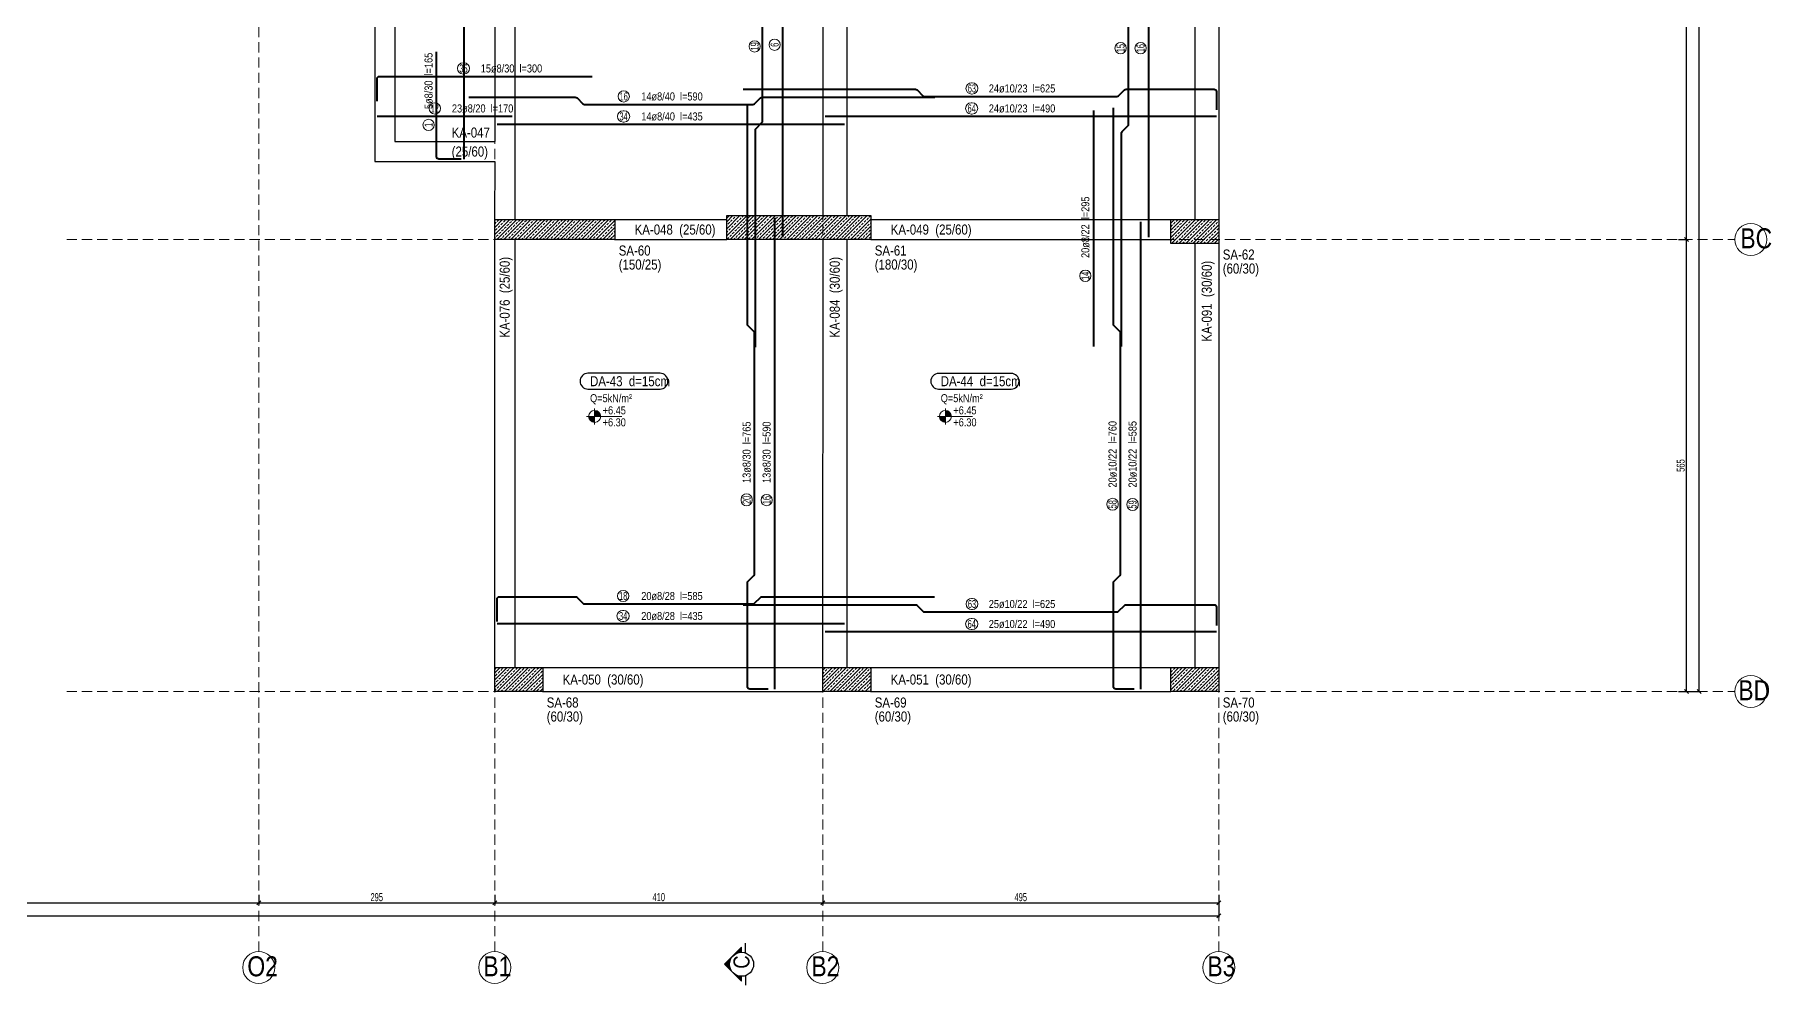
# Model space of a CAD drawing. Header units: millimetres. Extents: x 2223 to 6966, y 588 to 5587.
# Drawn here: x 4788 to 6958, y 588 to 1776 of the extents above; entities that cross this region are included whole.
import ezdxf
from ezdxf.enums import TextEntityAlignment as Align

# ---------------------------------------------------------------- set-up
doc = ezdxf.new("R2010")
doc.units = ezdxf.units.MM
doc.linetypes.add('DASHED', pattern=[19.05, 12.7, -6.35])
for name, color, linetype, lineweight in [('AKS BALONU (BEYKENT)', 7, 'Continuous', 20), ('AKS CIZGISI (BEYKENT)', 252, 'DASHED', 20), ('AKS NO (BEYKENT)', 3, 'Continuous', 20), ('AKS OLCU (BEYKENT)', 200, 'Continuous', 20), ('DONATI (BEYKENT)', 4, 'Continuous', 40), ('DONATI YAZISI (BEYKENT)', 3, 'Continuous', 20), ('DOSEME ISMI (BEYKENT)', 9, 'Continuous', 20), ('DOSEME PAFTA (BEYKENT)', 3, 'Continuous', 20), ('KESIT (BEYKENT)', 151, 'Continuous', 25), ('KESIT ISMI (BEYKENT)', 6, 'Continuous', 20), ('KIRIS (BEYKENT)', 2, 'Continuous', 30), ('KIRIS ISMI (BEYKENT)', 40, 'Continuous', 20), ('KOLON (BEYKENT)', 3, 'Continuous', 30), ('KOLON ISMI (BEYKENT)', 91, 'Continuous', 20), ('KOT CIZGI (BEYKENT)', 120, 'Continuous', 20), ('KOT YAZI (BEYKENT)', 7, 'Continuous', 20), ('POZ BALON (BEYKENT)', 14, 'Continuous', 20), ('POZ NO (BEYKENT)', 2, 'Continuous', 20), ('TARAMA (BEYKENT)', 252, 'Continuous', 20), ('YAZI (BEYKENT)', 140, 'Continuous', 20)]:
    doc.layers.add(name, color=color, linetype=linetype, lineweight=lineweight)
doc.styles.add('DSMOLC-50', font='Bahnschrift Light Condensed', dxfattribs={"width": 0.75, "height": 10})
doc.styles.add('KOT (BEYKENT)', font='')
doc.styles.add('YAZI (BEYKENT)', font='')
doc.styles.get('KOT (BEYKENT)').set_extended_font_data('Bahnschrift Light Condensed')
doc.styles.get('YAZI (BEYKENT)').set_extended_font_data('Bahnschrift Light Condensed')
doc.dimstyles.new('DSMOLC-50', dxfattribs={"dimtxt": 10, "dimasz": 5, "dimexe": 2, "dimexo": 2, "dimgap": 2, "dimtad": 1, "dimdec": 1, "dimrnd": 0.5, "dimzin": 12, "dimdsep": 46, "dimtxsty": 'DSMOLC-50', "dimblk": 'OBLIQUE', "dimblk1": 'OBLIQUE', "dimblk2": 'OBLIQUE', "dimcen": 0, "dimclrt": 7, "dimadec": 0, "dimazin": 0, "dimtfac": 1, "dimtdec": 4, "dimtix": 1, "dimtmove": 2, "dimatfit": 3, "dimfxl": 1, "dimtzin": 0, "dimarcsym": 0})
pattern_1 = [(45, (1444.828, 798.8927), (-4.419417, 4.419417), []), (45, (1449.247, 798.8927), (-4.419417, 4.419417), [3.125, -1.5625])]

# ---------------------------------------------------------------- blocks, each defined once
blk = doc.blocks.new('_Oblique')
at = {"color": 0, "linetype": 'ByBlock', "lineweight": -2}
blk.add_line((-0.5, -0.5), (0.5, 0.5), dxfattribs=at)
blk = doc.blocks.new('*D103')
at = {"layer": 'AKS OLCU (BEYKENT)', "color": 0, "lineweight": -2, "transparency": 16777216}
for p, q in [((6842.4, 1519.8), (6854.4, 1519.8)), ((6852.4, 954.8), (6852.4, 1519.8)), ((6842.4, 954.8), (6854.4, 954.8))]:
    blk.add_line(p, q, dxfattribs=at)
at = {"layer": 'DEFPOINTS', "color": 0, "transparency": 16777216}
for p in [(6840.4, 1519.8), (6852.4, 1519.8), (6840.4, 954.8)]:
    blk.add_point(p, dxfattribs=at)
at = {"layer": 'AKS OLCU (BEYKENT)', "color": 0, "lineweight": -2, "transparency": 16777216, "xscale": 5, "yscale": 5, "zscale": 5}
for p, rotation in [((6852.4, 1519.8), 90), ((6852.4, 954.8), 270)]:
    blk.add_blockref('_Oblique', p, dxfattribs=dict(at, rotation=rotation))
at = {"layer": 'AKS OLCU (BEYKENT)', "color": 7, "transparency": 16777216, "insert": (6845.3, 1237.3), "char_height": 10, "attachment_point": 5, "rotation": 90, "style": 'DSMOLC-50'}
blk.add_mtext('565', dxfattribs=at)
blk = doc.blocks.new('*D104')
at = {"layer": 'AKS OLCU (BEYKENT)', "color": 0, "lineweight": -2, "transparency": 16777216}
for p, q in [((6842.4, 2089.8), (6854.4, 2089.8)), ((6852.4, 1519.8), (6852.4, 2089.8)), ((6842.4, 1519.8), (6854.4, 1519.8))]:
    blk.add_line(p, q, dxfattribs=at)
at = {"layer": 'DEFPOINTS', "color": 0, "transparency": 16777216}
for p in [(6840.4, 2089.8), (6852.4, 2089.8), (6840.4, 1519.8)]:
    blk.add_point(p, dxfattribs=at)
at = {"layer": 'AKS OLCU (BEYKENT)', "color": 0, "lineweight": -2, "transparency": 16777216, "xscale": 5, "yscale": 5, "zscale": 5}
for p, rotation in [((6852.4, 2089.8), 90), ((6852.4, 1519.8), 270)]:
    blk.add_blockref('_Oblique', p, dxfattribs=dict(at, rotation=rotation))
at = {"layer": 'AKS OLCU (BEYKENT)', "color": 7, "transparency": 16777216, "insert": (6845.3, 1804.8), "char_height": 10, "attachment_point": 5, "rotation": 90, "style": 'DSMOLC-50'}
blk.add_mtext('570', dxfattribs=at)
blk = doc.blocks.new('*D110')
at = {"layer": 'AKS OLCU (BEYKENT)', "color": 0, "lineweight": -2, "transparency": 16777216}
for p, q in [((6842.4, 4944.8), (6870.4, 4944.8)), ((6868.4, 954.8), (6868.4, 4944.8)), ((6842.4, 954.8), (6870.4, 954.8))]:
    blk.add_line(p, q, dxfattribs=at)
at = {"layer": 'DEFPOINTS', "color": 0, "transparency": 16777216}
for p in [(6840.4, 4944.8), (6868.4, 4944.8), (6840.4, 954.8)]:
    blk.add_point(p, dxfattribs=at)
at = {"layer": 'AKS OLCU (BEYKENT)', "color": 0, "lineweight": -2, "transparency": 16777216, "xscale": 5, "yscale": 5, "zscale": 5}
for p, rotation in [((6868.4, 4944.8), 90), ((6868.4, 954.8), 270)]:
    blk.add_blockref('_Oblique', p, dxfattribs=dict(at, rotation=rotation))
at = {"layer": 'AKS OLCU (BEYKENT)', "color": 7, "transparency": 16777216, "insert": (6861.3, 2949.8), "char_height": 10, "attachment_point": 5, "rotation": 90, "style": 'DSMOLC-50'}
blk.add_mtext('3990', dxfattribs=at)
blk = doc.blocks.new('*D115')
at = {"layer": 'AKS OLCU (BEYKENT)', "color": 0, "lineweight": -2, "transparency": 16777216}
for p, q in [((3787.9, 700.6), (3787.9, 688.6)), ((5067.9, 700.6), (5067.9, 688.6)), ((3787.9, 690.6), (5067.9, 690.6))]:
    blk.add_line(p, q, dxfattribs=at)
at = {"layer": 'DEFPOINTS', "color": 0, "transparency": 16777216}
for p in [(3787.9, 702.6), (5067.9, 702.6), (5067.9, 690.6)]:
    blk.add_point(p, dxfattribs=at)
at = {"layer": 'AKS OLCU (BEYKENT)', "color": 0, "lineweight": -2, "transparency": 16777216, "xscale": 5, "yscale": 5, "zscale": 5, "rotation": 180}
blk.add_blockref('_Oblique', (3787.9, 690.6), dxfattribs=at)
at = {"layer": 'AKS OLCU (BEYKENT)', "color": 0, "lineweight": -2, "transparency": 16777216, "xscale": 5, "yscale": 5, "zscale": 5}
blk.add_blockref('_Oblique', (5067.9, 690.6), dxfattribs=at)
at = {"layer": 'AKS OLCU (BEYKENT)', "color": 7, "transparency": 16777216, "insert": (4427.9, 697.7), "char_height": 10, "attachment_point": 5, "style": 'DSMOLC-50'}
blk.add_mtext('1280', dxfattribs=at)
blk = doc.blocks.new('*D116')
at = {"layer": 'AKS OLCU (BEYKENT)', "color": 0, "lineweight": -2, "transparency": 16777216}
for p, q in [((5067.9, 700.6), (5067.9, 688.6)), ((5362.9, 700.6), (5362.9, 688.6)), ((5067.9, 690.6), (5362.9, 690.6))]:
    blk.add_line(p, q, dxfattribs=at)
at = {"layer": 'DEFPOINTS', "color": 0, "transparency": 16777216}
for p in [(5067.9, 702.6), (5362.9, 702.6), (5362.9, 690.6)]:
    blk.add_point(p, dxfattribs=at)
at = {"layer": 'AKS OLCU (BEYKENT)', "color": 0, "lineweight": -2, "transparency": 16777216, "xscale": 5, "yscale": 5, "zscale": 5, "rotation": 180}
blk.add_blockref('_Oblique', (5067.9, 690.6), dxfattribs=at)
at = {"layer": 'AKS OLCU (BEYKENT)', "color": 0, "lineweight": -2, "transparency": 16777216, "xscale": 5, "yscale": 5, "zscale": 5}
blk.add_blockref('_Oblique', (5362.9, 690.6), dxfattribs=at)
at = {"layer": 'AKS OLCU (BEYKENT)', "color": 7, "transparency": 16777216, "insert": (5215.4, 697.7), "char_height": 10, "attachment_point": 5, "style": 'DSMOLC-50'}
blk.add_mtext('295', dxfattribs=at)
blk = doc.blocks.new('*D117')
at = {"layer": 'AKS OLCU (BEYKENT)', "color": 0, "lineweight": -2, "transparency": 16777216}
for p, q in [((5362.9, 700.6), (5362.9, 688.6)), ((5772.9, 700.6), (5772.9, 688.6)), ((5362.9, 690.6), (5772.9, 690.6))]:
    blk.add_line(p, q, dxfattribs=at)
at = {"layer": 'DEFPOINTS', "color": 0, "transparency": 16777216}
for p in [(5362.9, 702.6), (5772.9, 702.6), (5772.9, 690.6)]:
    blk.add_point(p, dxfattribs=at)
at = {"layer": 'AKS OLCU (BEYKENT)', "color": 0, "lineweight": -2, "transparency": 16777216, "xscale": 5, "yscale": 5, "zscale": 5, "rotation": 180}
blk.add_blockref('_Oblique', (5362.9, 690.6), dxfattribs=at)
at = {"layer": 'AKS OLCU (BEYKENT)', "color": 0, "lineweight": -2, "transparency": 16777216, "xscale": 5, "yscale": 5, "zscale": 5}
blk.add_blockref('_Oblique', (5772.9, 690.6), dxfattribs=at)
at = {"layer": 'AKS OLCU (BEYKENT)', "color": 7, "transparency": 16777216, "insert": (5567.9, 697.7), "char_height": 10, "attachment_point": 5, "style": 'DSMOLC-50'}
blk.add_mtext('410', dxfattribs=at)
blk = doc.blocks.new('*D118')
at = {"layer": 'AKS OLCU (BEYKENT)', "color": 0, "lineweight": -2, "transparency": 16777216}
for p, q in [((5772.9, 700.6), (5772.9, 688.6)), ((6267.9, 700.6), (6267.9, 688.6)), ((5772.9, 690.6), (6267.9, 690.6))]:
    blk.add_line(p, q, dxfattribs=at)
at = {"layer": 'DEFPOINTS', "color": 0, "transparency": 16777216}
for p in [(5772.9, 702.6), (6267.9, 702.6), (6267.9, 690.6)]:
    blk.add_point(p, dxfattribs=at)
at = {"layer": 'AKS OLCU (BEYKENT)', "color": 0, "lineweight": -2, "transparency": 16777216, "xscale": 5, "yscale": 5, "zscale": 5, "rotation": 180}
blk.add_blockref('_Oblique', (5772.9, 690.6), dxfattribs=at)
at = {"layer": 'AKS OLCU (BEYKENT)', "color": 0, "lineweight": -2, "transparency": 16777216, "xscale": 5, "yscale": 5, "zscale": 5}
blk.add_blockref('_Oblique', (6267.9, 690.6), dxfattribs=at)
at = {"layer": 'AKS OLCU (BEYKENT)', "color": 7, "transparency": 16777216, "insert": (6020.4, 697.7), "char_height": 10, "attachment_point": 5, "style": 'DSMOLC-50'}
blk.add_mtext('495', dxfattribs=at)
blk = doc.blocks.new('*D119')
at = {"layer": 'AKS OLCU (BEYKENT)', "color": 0, "lineweight": -2, "transparency": 16777216}
for p, q in [((2757.9, 700.6), (2757.9, 672.6)), ((6267.9, 700.6), (6267.9, 672.6)), ((2757.9, 674.6), (6267.9, 674.6))]:
    blk.add_line(p, q, dxfattribs=at)
at = {"layer": 'DEFPOINTS', "color": 0, "transparency": 16777216}
for p in [(2757.9, 702.6), (6267.9, 702.6), (6267.9, 674.6)]:
    blk.add_point(p, dxfattribs=at)
at = {"layer": 'AKS OLCU (BEYKENT)', "color": 0, "lineweight": -2, "transparency": 16777216, "xscale": 5, "yscale": 5, "zscale": 5, "rotation": 180}
blk.add_blockref('_Oblique', (2757.9, 674.6), dxfattribs=at)
at = {"layer": 'AKS OLCU (BEYKENT)', "color": 0, "lineweight": -2, "transparency": 16777216, "xscale": 5, "yscale": 5, "zscale": 5}
blk.add_blockref('_Oblique', (6267.9, 674.6), dxfattribs=at)
at = {"layer": 'AKS OLCU (BEYKENT)', "color": 7, "transparency": 16777216, "insert": (4512.9, 681.7), "char_height": 10, "attachment_point": 5, "style": 'DSMOLC-50'}
blk.add_mtext('3510', dxfattribs=at)

msp = doc.modelspace()

# ---------------------------------------------------------------- hatches: boundary and pattern name
at = {"layer": 'KESIT (BEYKENT)', "lineweight": -3}
h = msp.add_hatch(color=256, dxfattribs=at)
h.dxf.hatch_style = 1
h.paths.add_polyline_path([(5671.43, 635.05), (5660.83, 624.44, -0.1989124), (5671.43, 628.83)])
h = msp.add_hatch(color=256, dxfattribs=at)
h.dxf.hatch_style = 1
h.paths.add_polyline_path([(5660.83, 624.44), (5650.22, 613.83), (5660.83, 603.23, -0.1989124), (5656.43, 613.83, -0.1989124)])
h = msp.add_hatch(color=256, dxfattribs=at)
h.dxf.hatch_style = 1
h.paths.add_polyline_path([(5671.43, 598.83, -0.1989124), (5660.83, 603.23), (5671.43, 592.62)])
at = {"layer": 'KOT CIZGI (BEYKENT)'}
h = msp.add_hatch(color=256, dxfattribs=at)
h.dxf.hatch_style = 1
h.paths.add_polyline_path([(5487.79, 1306.33), (5487.79, 1298.83), (5495.29, 1298.83, 0.4142136)])
h = msp.add_hatch(color=256, dxfattribs=at)
h.dxf.hatch_style = 1
h.paths.add_polyline_path([(5926.12, 1306.33), (5926.12, 1298.83), (5933.62, 1298.83, 0.4142136)])
h = msp.add_hatch(color=256, dxfattribs=at)
h.dxf.hatch_style = 1
h.paths.add_polyline_path([(5487.79, 1298.83), (5480.29, 1298.83, 0.4142136), (5487.79, 1291.33)])
h = msp.add_hatch(color=256, dxfattribs=at)
h.dxf.hatch_style = 1
h.paths.add_polyline_path([(5926.12, 1298.83), (5918.62, 1298.83, 0.4142136), (5926.12, 1291.33)])
at = {"layer": 'TARAMA (BEYKENT)'}
h = msp.add_hatch(dxfattribs=at)
h.set_pattern_fill('ANSI33', color=256, style=0, pattern_type=0)
h.set_pattern_definition(pattern_1)
h.paths.add_polyline_path([(5362.86, 1544.84), (5512.86, 1544.84), (5512.86, 1519.84), (5362.86, 1519.84)], flags=0)
h = msp.add_hatch(dxfattribs=at)
h.set_pattern_fill('ANSI33', color=256, style=0, pattern_type=0)
h.set_pattern_definition(pattern_1)
h.paths.add_polyline_path([(5652.86, 1549.84), (5832.86, 1549.84), (5832.86, 1519.84), (5652.86, 1519.84)], flags=0)
h = msp.add_hatch(dxfattribs=at)
h.set_pattern_fill('ANSI33', color=256, style=0, pattern_type=0)
h.set_pattern_definition(pattern_1)
h.paths.add_polyline_path([(6207.86, 1544.84), (6267.86, 1544.84), (6267.86, 1514.84), (6207.86, 1514.84)], flags=0)
h = msp.add_hatch(dxfattribs=at)
h.set_pattern_fill('ANSI33', color=256, style=0, pattern_type=0)
h.set_pattern_definition(pattern_1)
h.paths.add_polyline_path([(5362.86, 984.84), (5422.86, 984.84), (5422.86, 954.84), (5362.86, 954.84)], flags=0)
h = msp.add_hatch(dxfattribs=at)
h.set_pattern_fill('ANSI33', color=256, style=0, pattern_type=0)
h.set_pattern_definition(pattern_1)
h.paths.add_polyline_path([(5772.86, 984.84), (5832.86, 984.84), (5832.86, 954.84), (5772.86, 954.84)], flags=0)
h = msp.add_hatch(dxfattribs=at)
h.set_pattern_fill('ANSI33', color=256, style=0, pattern_type=0)
h.set_pattern_definition(pattern_1)
h.paths.add_polyline_path([(6207.86, 984.84), (6267.86, 984.84), (6267.86, 954.84), (6207.86, 954.84)], flags=0)

# ---------------------------------------------------------------- linework, layer by layer
at = {"layer": 'AKS BALONU (BEYKENT)'}
for centre in [(6932.86, 1519.84), (6932.86, 954.84), (5067.86, 609.84), (5362.86, 609.84), (5772.86, 609.84), (6267.86, 609.84)]:
    msp.add_circle(centre, 20, dxfattribs=at)
at = {"layer": 'AKS CIZGISI (BEYKENT)'}
for p, q in [((5067.86, 629.84), (5067.86, 2919.84)), ((5362.86, 629.84), (5362.86, 2919.84)), ((5772.86, 629.84), (5772.86, 2919.84)), ((6267.86, 629.84), (6267.86, 2919.84)), ((4827.86, 1519.84), (6912.86, 1519.84)), ((4827.86, 954.84), (6912.86, 954.84))]:
    msp.add_line(p, q, dxfattribs=at)
at = {"layer": 'DONATI (BEYKENT)'}
for points in [[(5688.7, 1385.45), (5688.7, 1656.6, -0.1989124), (5689.58, 1658.72), (5696.82, 1665.96, 0.1989124), (5697.7, 1668.09), (5697.7, 1971.6, 0.1989124), (5696.82, 1973.72), (5689.58, 1980.96, -0.1989124), (5688.7, 1983.09), (5688.7, 2252.99)], [(6146.1, 1386.07), (6146.1, 1652.6, -0.1989124), (6146.98, 1654.72), (6154.22, 1661.96, 0.1989124), (6155.1, 1664.09), (6155.1, 1970.6, 0.1989124), (6154.22, 1972.72), (6146.98, 1979.96, -0.1989124), (6146.1, 1982.09), (6146.1, 2248.61)], [(5321.12, 1620.34), (5293.12, 1620.34, -0.4142136), (5290.12, 1623.34), (5290.12, 1754.34)], [(5215.86, 1692.74), (5215.86, 1720.74, -0.4142136), (5218.86, 1723.74), (5484.86, 1723.74)], [(5330.34, 1697.74), (5463.62, 1697.74, -0.1989124), (5465.74, 1696.86), (5472.98, 1689.62, 0.1989124), (5475.1, 1688.74), (5685.62, 1688.74, 0.1989124), (5687.74, 1689.62), (5694.98, 1696.86, -0.1989124), (5697.1, 1697.74), (5912.87, 1697.74)], [(5673.32, 1707.74), (5888.62, 1707.74, -0.1989124), (5890.74, 1706.86), (5897.98, 1699.62, 0.1989124), (5900.1, 1698.74), (6140.62, 1698.74, 0.1989124), (6142.74, 1699.62), (6149.98, 1706.86, -0.1989124), (6152.1, 1707.74), (6261.94, 1707.74, -0.4142136), (6264.94, 1704.74), (6264.94, 1681.81)], [(5704.7, 957.84), (5681.7, 957.84, -0.4142136), (5678.7, 960.84), (5678.7, 1090.6, -0.1989124), (5679.58, 1092.72), (5686.82, 1099.96, 0.1989124), (5687.7, 1102.09), (5687.7, 1402.6, 0.1989124), (5686.82, 1404.72), (5679.58, 1411.96, -0.1989124), (5678.7, 1414.09), (5678.7, 1689.38)], [(6162.1, 957.84), (6139.1, 957.84, -0.4142136), (6136.1, 960.84), (6136.1, 1090.6, -0.1989124), (6136.98, 1092.72), (6144.22, 1099.96, 0.1989124), (6145.1, 1102.09), (6145.1, 1402.6, 0.1989124), (6144.22, 1404.72), (6136.98, 1411.96, -0.1989124), (6136.1, 1414.09), (6136.1, 1684.38)], [(5365.76, 1042.36), (5365.76, 1070.26, -0.4142136), (5368.76, 1073.26), (5463.6, 1073.26, -0.1989124), (5465.72, 1072.38), (5472.96, 1065.14, 0.1989124), (5475.08, 1064.26), (5685.54, 1064.26, 0.1989124), (5687.67, 1065.14), (5694.91, 1072.38, -0.1989124), (5697.03, 1073.26), (5912.4, 1073.26)], [(5673.32, 1063.26), (5888.62, 1063.26, -0.1989124), (5890.74, 1062.38), (5897.98, 1055.14, 0.1989124), (5900.1, 1054.26), (6140.62, 1054.26, 0.1989124), (6142.74, 1055.14), (6149.98, 1062.38, -0.1989124), (6152.1, 1063.26), (6261.95, 1063.26, -0.4142136), (6264.95, 1060.26), (6264.95, 1037.35)]]:
    msp.add_lwpolyline(points, format="xyb", dxfattribs=at)
for points in [[(5324.12, 2111.84), (5324.12, 1620.34)], [(5722.7, 2116.84), (5722.7, 1522.84)], [(6180.1, 2111.84), (6180.1, 1522.84)], [(5384.86, 1673.74), (5215.86, 1673.74)], [(6264.94, 1673.74), (5775.86, 1673.74)], [(6111.1, 1681.09), (6111.1, 1386.09)], [(5799.86, 1663.74), (5365.85, 1663.74)], [(5712.7, 1546.84), (5712.7, 957.84)], [(6170.1, 1541.84), (6170.1, 957.84)], [(5799.86, 1039.26), (5365.76, 1039.26)], [(6264.95, 1029.26), (5775.77, 1029.26)]]:
    msp.add_lwpolyline(points, dxfattribs=at)
at = {"layer": 'DOSEME PAFTA (BEYKENT)', "lineweight": -3}
for points in [[(5479.39, 1332.85), (5569.52, 1332.85, 1), (5569.52, 1352.64), (5479.39, 1352.64, 1)], [(5917.72, 1332.85), (6008.47, 1332.85, 1), (6008.47, 1352.51), (5917.72, 1352.51, 1)]]:
    msp.add_lwpolyline(points, format="xyb", close=True, dxfattribs=at)
at = {"layer": 'KESIT (BEYKENT)', "lineweight": -3, "flags": 128}
for points in [[(5671.43, 628.83), (5671.43, 635.05), (5650.22, 613.83), (5671.43, 592.62), (5671.43, 598.83)], [(5676.43, 627.97), (5676.43, 640.05)], [(5676.43, 599.69), (5676.43, 587.62)]]:
    msp.add_lwpolyline(points, dxfattribs=at)
at = {"layer": 'KESIT (BEYKENT)', "lineweight": -3}
msp.add_circle((5671.43, 613.83), 15, dxfattribs=at)
at = {"layer": 'KIRIS (BEYKENT)'}
for p, q in [((5212.86, 2649.84), (5212.86, 1617.34)), ((5237.86, 2089.84), (5237.86, 1642.34)), ((5362.76, 2089.74), (5362.86, 1642.34)), ((5387.86, 2089.74), (5387.86, 1544.74)), ((5772.86, 2089.74), (5772.86, 1549.74)), ((5802.86, 2089.74), (5802.86, 1549.74)), ((6237.86, 2089.74), (6237.86, 1544.84)), ((6267.86, 2089.74), (6267.96, 1544.84)), ((5237.86, 1642.34), (5362.86, 1642.34)), ((5212.86, 1617.34), (5362.86, 1617.34)), ((5362.86, 1617.34), (5362.76, 1544.74)), ((5512.76, 1544.84), (5652.86, 1544.84)), ((5832.86, 1544.84), (6207.96, 1544.84)), ((5362.76, 1519.74), (5362.76, 984.74)), ((5387.86, 1519.74), (5387.86, 984.74)), ((5512.76, 1519.84), (5652.86, 1519.84)), ((5772.86, 1519.74), (5772.76, 984.74)), ((5802.86, 1519.74), (5802.86, 984.74)), ((5832.86, 1519.84), (6207.96, 1519.84)), ((6237.86, 1514.84), (6237.86, 984.74)), ((6267.86, 1514.84), (6267.96, 984.74)), ((5422.76, 984.84), (5772.76, 984.84)), ((5832.76, 984.84), (6207.96, 984.84)), ((5422.76, 954.84), (5772.76, 954.84)), ((5832.76, 954.84), (6207.96, 954.84))]:
    msp.add_line(p, q, dxfattribs=at)
at = {"layer": 'KOLON (BEYKENT)'}
for points in [[(5362.86, 1544.84), (5512.86, 1544.84), (5512.86, 1519.84), (5362.86, 1519.84)], [(5652.86, 1549.84), (5832.86, 1549.84), (5832.86, 1519.84), (5652.86, 1519.84)], [(6207.86, 1544.84), (6267.86, 1544.84), (6267.86, 1514.84), (6207.86, 1514.84)], [(5362.86, 984.84), (5422.86, 984.84), (5422.86, 954.84), (5362.86, 954.84)], [(5772.86, 984.84), (5832.86, 984.84), (5832.86, 954.84), (5772.86, 954.84)], [(6207.86, 984.84), (6267.86, 984.84), (6267.86, 954.84), (6207.86, 954.84)]]:
    msp.add_lwpolyline(points, close=True, dxfattribs=at)
at = {"layer": 'KOT CIZGI (BEYKENT)'}
for p, q in [((5487.79, 1308.83), (5487.79, 1288.83)), ((5926.12, 1308.83), (5926.12, 1288.83)), ((5477.79, 1298.83), (5521.81, 1298.83)), ((5916.12, 1298.83), (5960.15, 1298.83))]:
    msp.add_line(p, q, dxfattribs=at)
for centre in [(5487.79, 1298.83), (5926.12, 1298.83)]:
    msp.add_circle(centre, 7.5, dxfattribs=at)
at = {"layer": 'POZ BALON (BEYKENT)'}
for points in [[(5694.7, 1761.23), (5694.7, 1761.4, 1), (5680.7, 1761.4), (5680.7, 1761.23, 1)], [(6152.1, 1758.96), (6152.1, 1759.17, 1), (6138.1, 1759.17), (6138.1, 1758.96, 1)], [(6177.1, 1758.97), (6177.1, 1759.14, 1), (6163.1, 1759.14), (6163.1, 1758.97, 1)], [(5323.25, 1726.74), (5324.34, 1726.74, 1), (5324.34, 1740.74), (5323.25, 1740.74, 1)], [(5958.83, 1701.74), (5959.76, 1701.74, 1), (5959.76, 1715.74), (5958.83, 1715.74, 1)], [(5524.06, 1691.74), (5524.23, 1691.74, 1), (5524.23, 1705.74), (5524.06, 1705.74, 1)], [(5287.88, 1676.74), (5288.11, 1676.74, 1), (5288.11, 1690.74), (5287.88, 1690.74, 1)], [(5523.23, 1666.74), (5524.67, 1666.74, 1), (5524.67, 1680.74), (5523.23, 1680.74, 1)], [(5958.4, 1676.74), (5959.64, 1676.74, 1), (5959.64, 1690.74), (5958.4, 1690.74, 1)], [(6108.1, 1474.28), (6108.1, 1474.73, 1), (6094.1, 1474.73), (6094.1, 1474.28, 1)], [(5684.7, 1193.82), (5684.7, 1194.91, 1), (5670.7, 1194.91), (5670.7, 1193.82, 1)], [(5709.7, 1194.04), (5709.7, 1194.21, 1), (5695.7, 1194.21), (5695.7, 1194.04, 1)], [(6142.1, 1188.39), (6142.1, 1189.45, 1), (6128.1, 1189.45), (6128.1, 1188.39, 1)], [(6167.1, 1188.12), (6167.1, 1189.1, 1), (6153.1, 1189.1), (6153.1, 1188.12, 1)], [(5523.25, 1067.26), (5523.59, 1067.26, 1), (5523.59, 1081.26), (5523.25, 1081.26, 1)], [(5958.94, 1057.26), (5959.87, 1057.26, 1), (5959.87, 1071.26), (5958.94, 1071.26, 1)], [(5522.63, 1042.26), (5524.07, 1042.26, 1), (5524.07, 1056.26), (5522.63, 1056.26, 1)], [(5958.51, 1032.26), (5959.75, 1032.26, 1), (5959.75, 1046.26), (5958.51, 1046.26, 1)]]:
    msp.add_lwpolyline(points, format="xyb", close=True, dxfattribs=at)
for centre in [(5712.7, 1763.3), (5280.12, 1663.17)]:
    msp.add_circle(centre, 7, dxfattribs=at)

# ---------------------------------------------------------------- texts
at = {"layer": 'AKS NO (BEYKENT)', "style": 'YAZI (BEYKENT)'}
for s, p in [('BC', (6919.8, 1508.84)), ('BD', (6917.26, 943.84)), ('O2', (5053.66, 598.84)), ('B1', (5348.63, 598.84)), ('B2', (5758.64, 598.84)), ('B3', (6253.64, 598.84))]:
    msp.add_text(s, height=25, dxfattribs=at).set_placement(p)
at = {"layer": 'DONATI YAZISI (BEYKENT)', "style": 'YAZI (BEYKENT)'}
for s, p in [(' 5ø8/30  l=165', (5280.12, 1716.54)), (' 20ø8/22  l=295', (6101.1, 1533.59)), (' 13ø8/30  l=765', (5677.7, 1252.34)), (' 13ø8/30  l=590', (5702.7, 1252.34)), (' 20ø10/22  l=760', (6135.1, 1249.84)), (' 20ø10/22  l=585', (6160.1, 1249.84))]:
    msp.add_text(s, height=10, rotation=90, dxfattribs=at).set_placement(p, align=Align.MIDDLE_CENTER)
for s, p in [(' 15ø8/30  l=300', (5382.22, 1733.74)), (' 14ø8/40  l=590', (5582.86, 1698.74)), (' 24ø10/23  l=625', (6020.4, 1708.74)), (' 23ø8/20  l=170', (5346.15, 1683.74)), (' 14ø8/40  l=435', (5582.86, 1673.74)), (' 24ø10/23  l=490', (6020.4, 1683.74)), (' 20ø8/28  l=585', (5582.81, 1074.26)), (' 25ø10/22  l=625', (6020.36, 1064.26)), (' 20ø8/28  l=435', (5582.81, 1049.26)), (' 25ø10/22  l=490', (6020.36, 1039.26))]:
    msp.add_text(s, height=10, dxfattribs=at).set_placement(p, align=Align.MIDDLE_CENTER)
at = {"layer": 'DOSEME ISMI (BEYKENT)', "style": 'YAZI (BEYKENT)'}
for s, p in [('DA-43  d=15cm', (5482.03, 1336.51)), ('DA-44  d=15cm', (5920.36, 1336.51))]:
    msp.add_text(s, height=12.5, dxfattribs=at).set_placement(p)
at = {"layer": 'KESIT ISMI (BEYKENT)', "style": 'YAZI (BEYKENT)'}
msp.add_text('C', height=20, rotation=90, dxfattribs=at).set_placement((5681.3, 608.37))
at = {"layer": 'KIRIS ISMI (BEYKENT)', "style": 'YAZI (BEYKENT)'}
for s, p in [('KA-047', (5309.08, 1647.34)), ('(25/60)', (5309.08, 1623.59)), ('KA-048  (25/60)', (5537.76, 1526.09)), ('KA-049  (25/60)', (5857.86, 1526.09)), ('KA-050  (30/60)', (5447.76, 963.59)), ('KA-051  (30/60)', (5857.76, 963.59))]:
    msp.add_text(s, height=12.5, dxfattribs=at).set_placement(p)
for s, p in [('KA-076  (25/60)', (5381.62, 1397.08)), ('KA-084  (30/60)', (5794.12, 1397.07)), ('KA-091  (30/60)', (6259.12, 1392.2))]:
    msp.add_text(s, height=12.5, rotation=90, dxfattribs=at).set_placement(p)
at = {"layer": 'KOLON ISMI (BEYKENT)', "style": 'YAZI (BEYKENT)'}
for s, p in [('SA-60', (5517.86, 1499.84)), ('SA-61', (5837.86, 1499.84)), ('SA-62', (6272.86, 1494.84)), ('(150/25)', (5517.86, 1482.34)), ('(180/30)', (5837.86, 1482.34)), ('(60/30)', (6272.86, 1477.34)), ('SA-68', (5427.86, 934.84)), ('SA-69', (5837.86, 934.84)), ('SA-70', (6272.86, 934.84)), ('(60/30)', (5427.86, 917.34)), ('(60/30)', (5837.86, 917.34)), ('(60/30)', (6272.86, 917.34))]:
    msp.add_text(s, height=12.5, dxfattribs=at).set_placement(p)
at = {"layer": 'KOT YAZI (BEYKENT)', "style": 'KOT (BEYKENT)'}
for s, p in [('+6.45', (5497.79, 1301.33)), ('+6.45', (5936.12, 1301.33)), ('+6.30', (5497.79, 1286.33)), ('+6.30', (5936.12, 1286.33))]:
    msp.add_text(s, height=10, dxfattribs=at).set_placement(p)
at = {"layer": 'POZ NO (BEYKENT)', "style": 'YAZI (BEYKENT)', "width": 0.8}
for s, p in [('19', (5687.7, 1761.31)), ('6', (5712.7, 1763.3)), ('15', (6145.1, 1759.07)), ('16', (6170.1, 1759.05)), ('1', (5280.12, 1663.17)), ('14', (6101.1, 1474.51)), ('20', (5677.7, 1194.36)), ('16', (5702.7, 1194.13)), ('58', (6135.1, 1188.92)), ('59', (6160.1, 1188.61))]:
    msp.add_text(s, height=10, rotation=90, dxfattribs=at).set_placement(p, align=Align.MIDDLE_CENTER)
for s, p in [('35', (5323.8, 1733.74)), ('16', (5524.14, 1698.74)), ('63', (5959.29, 1708.74)), ('12', (5287.99, 1683.74)), ('34', (5523.95, 1673.74)), ('64', (5959.02, 1683.74)), ('18', (5523.42, 1074.26)), ('63', (5959.4, 1064.26)), ('34', (5523.35, 1049.26)), ('64', (5959.13, 1039.26))]:
    msp.add_text(s, height=10, dxfattribs=at).set_placement(p, align=Align.MIDDLE_CENTER)
at = {"layer": 'YAZI (BEYKENT)', "style": 'YAZI (BEYKENT)'}
for p in [(5482.03, 1316.51), (5920.36, 1316.51)]:
    msp.add_text('Q=5kN/m²', height=10, dxfattribs=at).set_placement(p)

# ---------------------------------------------------------------- dimensions: what is measured, and where the dimension line sits
at = {"layer": 'AKS OLCU (BEYKENT)'}
for base, p1, p2, picture, middle in [((6868.36, 4944.84), (6840.36, 954.84), (6840.36, 4944.84), '*D110', (6861.26, 2949.84)), ((6852.36, 2089.84), (6840.36, 1519.84), (6840.36, 2089.84), '*D104', (6845.26, 1804.84)), ((6852.36, 1519.84), (6840.36, 954.84), (6840.36, 1519.84), '*D103', (6845.31, 1237.34))]:
    dim = msp.add_linear_dim(base=base, p1=p1, p2=p2, angle=90, dimstyle='DSMOLC-50', dxfattribs=at)
    dim.commit()
    dim.dimension.update_dxf_attribs({"geometry": picture, "text_midpoint": middle})
for base, p1, p2, picture, middle in [((6267.8589, 674.6087), (2757.906, 702.6087), (6267.8589, 702.6087), '*D119', (4512.8824, 681.7118)), ((5067.8591, 690.6087), (3787.909, 702.6087), (5067.8591, 702.6087), '*D115', (4427.8841, 697.7118)), ((5362.86, 690.61), (5067.86, 702.61), (5362.86, 702.61), '*D116', (5215.36, 697.71)), ((5772.86, 690.61), (5362.86, 702.61), (5772.86, 702.61), '*D117', (5567.86, 697.71)), ((6267.86, 690.61), (5772.86, 702.61), (6267.86, 702.61), '*D118', (6020.36, 697.71))]:
    dim = msp.add_linear_dim(base=base, p1=p1, p2=p2, dimstyle='DSMOLC-50', dxfattribs=at)
    dim.commit()
    dim.dimension.update_dxf_attribs({"geometry": picture, "text_midpoint": middle})

doc.saveas('drawing.dxf')
